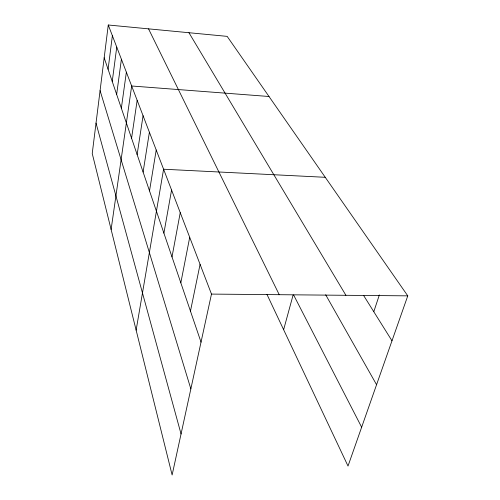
<?xml version="1.0" encoding="UTF-8"?>
<svg xmlns="http://www.w3.org/2000/svg" width="500" height="500" viewBox="0 0 500 500"><rect width="100%" height="100%" fill="white"/><g stroke="black" fill="none" stroke-linecap="round" stroke-linejoin="round"><path stroke-width="0.75" d="M108.269 25L92.231 153.5L172.125 475L211.481 294.088L108.269 25L227.156 36.375L407.769 295.85L348.013 466.05L266.988 294.462M108.088 69.281L112.381 35.725M112.238 81.469L116.75 47.119M116.65 94.425L121.4 59.244M121.35 108.225L126.363 72.169M111.112 229.475L131.662 85.988L269.012 96.5M131.569 138.219L137.162 100.337M137.131 154.556L143.062 115.712M143.1 172.069L149.394 132.231M149.512 190.9L156.219 150.019M136.131 330.156L163.588 169.225L325.25 177.3M163.9 233.144L171.569 190.037M172.006 256.938L180.244 212.656M180.825 282.838L189.706 237.331M190.456 311.125L200.075 264.356M283.631 329.706L293.087 295.081M373.787 311.719L379.356 294.925M211.481 294.088L407.769 295.85M363.612 295.462L391.987 340.794M188.95 32.719L345.906 295.294M325.675 294.769L376.569 384.712M293.644 295.025L361.644 427.219M148.537 28.856L279.237 294.694M104.175 57.794L201.025 342.144M100.081 90.606L190.85 388.906M96.025 123.125L181.044 433.981"/></g></svg>
